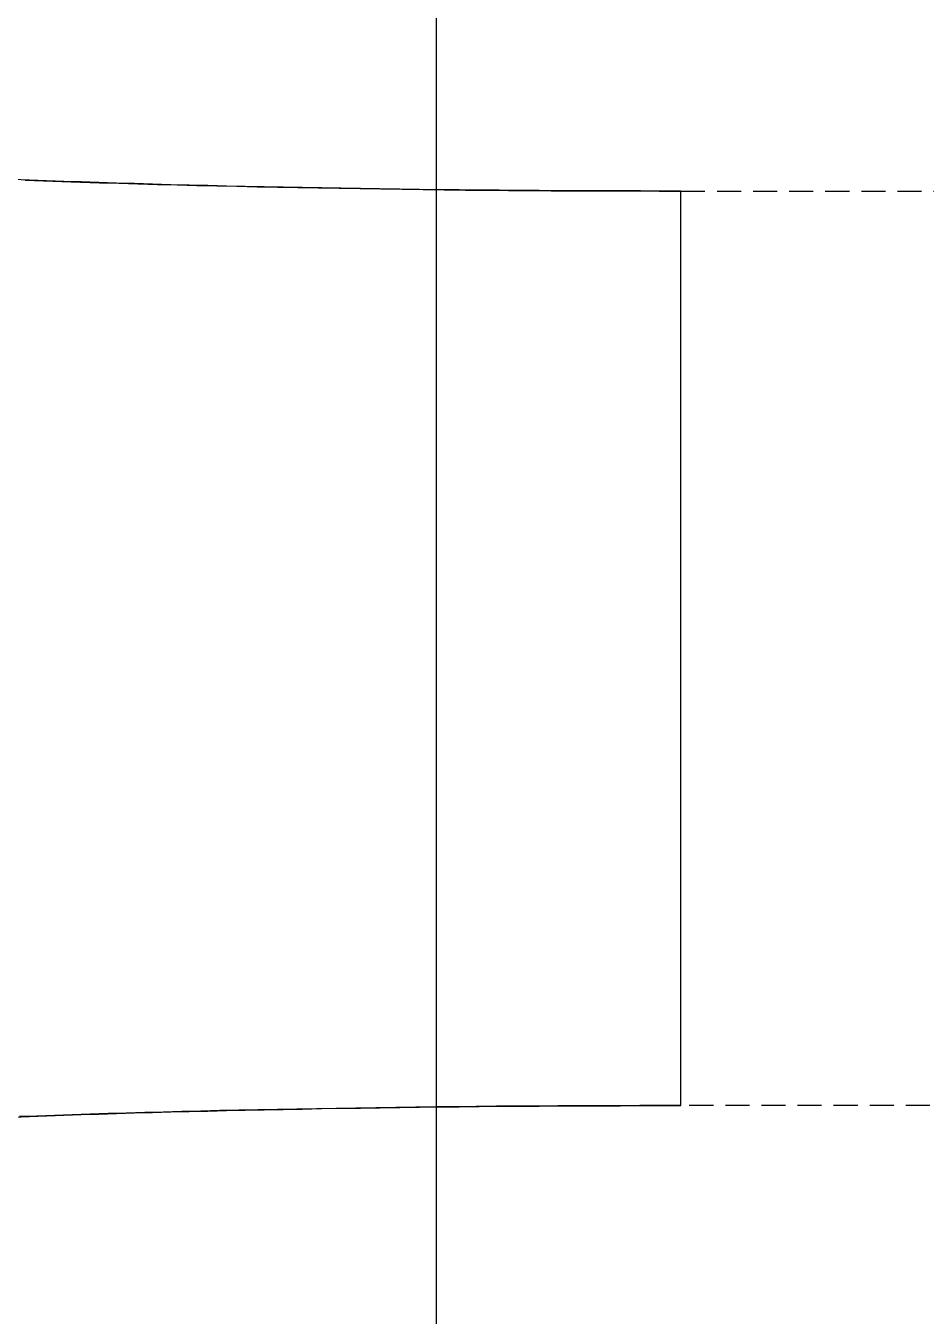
# Model space of a CAD drawing. Header units: millimetres. Extents: x -54028 to -48567, y 2760 to 5426.
# Drawn here: x -53854.7 to -53840.02, y 4156.89 to 4177.92 of the extents above; entities that cross this region are included whole.
import ezdxf

# ---------------------------------------------------------------- set-up
doc = ezdxf.new("R2010")
doc.units = ezdxf.units.MM
for name, pattern in [('( Hidden )', [0.375, 0.25, -0.125]), ('DASHDOT', [1, 0.5, -0.25, 0, -0.25]), ('DASHDOT2', [0.5, 0.25, -0.125, 0, -0.125])]:
    doc.linetypes.add(name, pattern=pattern)
doc.layers.add('Aks-profil aksesuar vs.', color=87, linetype='DASHDOT')
doc.layers.add('DOĞRAMA GÖRÜNÜŞ', color=165, linetype='Continuous', lineweight=0)

# ---------------------------------------------------------------- blocks, each defined once
blk = doc.blocks.new('hbshb kol')
at = {"layer": 'Aks-profil aksesuar vs.', "color": 0, "linetype": 'Continuous'}
blk.add_lwpolyline([(22.5, -122.5), (22.5, -17.128, 0.76124), (-22.5, -17.128), (-22.5, -122.5)], format="xyb", dxfattribs=at)
at = {"layer": 'Aks-profil aksesuar vs.', "color": 251, "linetype": '( Hidden )', "ltscale": 2}
for points in [[(13.95, -59.668), (14.331, -59.682), (14.716, -59.695), (15.105, -59.708), (15.498, -59.72), (15.895, -59.732), (16.296, -59.744), (16.7, -59.755), (17.107, -59.766), (17.518, -59.776), (17.932, -59.786), (18.349, -59.795), (18.77, -59.805), (19.193, -59.813), (19.618, -59.821), (20.046, -59.829), (20.477, -59.836), (20.91, -59.843), (21.345, -59.85), (21.782, -59.856), (22.221, -59.862), (22.661, -59.867), (23.103, -59.872), (23.547, -59.876), (23.992, -59.88), (24.437, -59.883), (24.884, -59.886), (25.332, -59.888), (25.78, -59.89), (26.229, -59.891), (26.678, -59.892), (27.128, -59.893), (27.578, -59.893), (141.502, -59.893)], [(141.502, -78.893), (27.578, -78.893), (27.15, -78.894), (26.723, -78.895), (26.296, -78.896), (25.87, -78.897), (25.444, -78.899), (25.018, -78.9), (24.593, -78.903), (24.17, -78.906), (23.747, -78.909), (23.325, -78.913), (22.904, -78.917), (22.485, -78.922), (22.067, -78.927), (21.651, -78.933), (21.236, -78.939), (20.823, -78.945), (20.412, -78.951), (20.003, -78.958), (19.597, -78.966), (19.192, -78.974), (18.79, -78.982), (18.391, -78.99), (17.994, -78.999), (17.6, -79.009), (17.209, -79.019), (16.821, -79.029), (16.436, -79.039), (16.054, -79.05), (15.676, -79.061), (15.301, -79.073), (14.929, -79.085), (14.561, -79.097), (14.197, -79.11), (13.836, -79.123)], [(13.693, -79.131), (14.043, -79.118), (14.398, -79.106), (14.756, -79.093), (15.117, -79.081), (15.482, -79.07), (15.851, -79.058), (16.224, -79.047), (16.599, -79.037), (16.978, -79.026), (17.36, -79.016), (17.745, -79.007), (18.133, -78.998), (18.523, -78.989), (18.917, -78.98), (19.312, -78.972), (19.711, -78.965), (20.111, -78.957), (20.514, -78.95), (20.919, -78.944), (21.325, -78.938), (21.734, -78.932), (22.144, -78.927), (22.556, -78.922), (22.969, -78.917), (23.383, -78.913), (23.799, -78.909), (24.216, -78.906), (24.634, -78.903), (25.053, -78.9), (25.472, -78.898), (25.893, -78.897), (26.313, -78.896), (26.735, -78.895), (27.156, -78.894), (27.578, -78.893), (27.578, -78.866), (27.578, -78.837), (27.578, -78.807), (27.578, -78.773), (27.578, -78.737), (27.578, -78.696), (27.578, -78.649), (27.578, -78.597), (27.578, -78.537), (27.578, -78.47), (27.578, -78.394), (27.578, -78.311), (27.578, -78.22), (27.578, -78.122), (27.578, -78.017), (27.578, -77.905), (27.578, -77.786), (27.578, -77.661), (27.578, -77.53), (27.578, -77.392), (27.578, -77.249), (27.578, -77.1), (27.578, -76.945), (27.578, -76.784), (27.578, -76.617), (27.578, -76.445), (27.578, -76.267), (27.578, -76.083), (27.578, -75.894), (27.578, -75.7), (27.578, -75.5), (27.578, -75.296), (27.578, -75.086), (27.578, -74.872), (27.578, -74.654), (27.578, -74.432), (27.578, -74.205), (27.578, -73.975), (27.578, -73.741), (27.578, -73.503), (27.578, -73.262), (27.578, -73.018), (27.578, -72.771), (27.578, -72.522), (27.578, -72.27), (27.578, -72.016), (27.578, -71.76), (27.578, -71.501), (27.578, -71.242), (27.578, -70.98), (27.578, -70.718), (27.578, -70.454), (27.578, -70.19), (27.578, -69.925), (27.578, -69.659), (27.578, -69.394), (27.578, -69.128), (27.578, -68.862), (27.578, -68.597), (27.578, -68.333), (27.578, -68.069), (27.578, -67.807), (27.578, -67.545), (27.578, -67.286), (27.578, -67.027), (27.578, -66.771), (27.578, -66.517), (27.578, -66.265), (27.578, -66.016), (27.578, -65.769), (27.578, -65.525), (27.578, -65.284), (27.578, -65.047), (27.578, -64.812), (27.578, -64.582), (27.578, -64.355), (27.578, -64.133), (27.578, -63.915), (27.578, -63.701), (27.578, -63.491), (27.578, -63.287), (27.578, -63.087), (27.578, -62.893), (27.578, -62.704), (27.578, -62.52), (27.578, -62.342), (27.578, -62.169), (27.578, -62.003), (27.578, -61.842), (27.578, -61.687), (27.578, -61.538), (27.578, -61.394), (27.578, -61.257), (27.578, -61.126), (27.578, -61.001), (27.578, -60.882), (27.578, -60.77), (27.578, -60.665), (27.578, -60.567), (27.578, -60.476), (27.578, -60.393), (27.578, -60.317), (27.578, -60.25), (27.578, -60.19), (27.578, -60.137), (27.578, -60.091), (27.578, -60.05), (27.578, -60.013), (27.578, -59.98), (27.578, -59.95), (27.578, -59.921), (27.578, -59.893), (27.156, -59.893), (26.735, -59.892), (26.313, -59.891), (25.893, -59.89), (25.472, -59.888), (25.053, -59.887), (24.634, -59.884), (24.216, -59.881), (23.799, -59.878), (23.383, -59.874), (22.969, -59.87), (22.556, -59.865), (22.144, -59.86), (21.734, -59.855), (21.325, -59.849), (20.919, -59.843), (20.514, -59.836), (20.111, -59.83), (19.711, -59.822), (19.312, -59.815), (18.917, -59.807), (18.523, -59.798), (18.133, -59.789), (17.745, -59.78), (17.36, -59.771), (16.978, -59.761), (16.599, -59.75), (16.224, -59.74), (15.851, -59.729), (15.482, -59.717), (15.117, -59.705), (14.756, -59.693), (14.398, -59.681), (14.043, -59.668), (13.693, -59.655)]]:
    blk.add_lwpolyline(points, dxfattribs=at)
at = {"layer": 'Aks-profil aksesuar vs.', "color": 251, "linetype": 'DASHDOT2', "ltscale": 4}
blk.add_arc((-0.57, -68.98), 181.855, 270.26925, 90.39464, dxfattribs=at)

msp = doc.modelspace()

# ---------------------------------------------------------------- block references
at = {"layer": 'DOĞRAMA GÖRÜNÜŞ', "xscale": 0.7844908131771426, "yscale": 0.7844908131771426, "zscale": 0.7844908131771426}
msp.add_blockref('hbshb kol', (-53865.651, 4222.215), dxfattribs=at)

doc.saveas('drawing.dxf')
